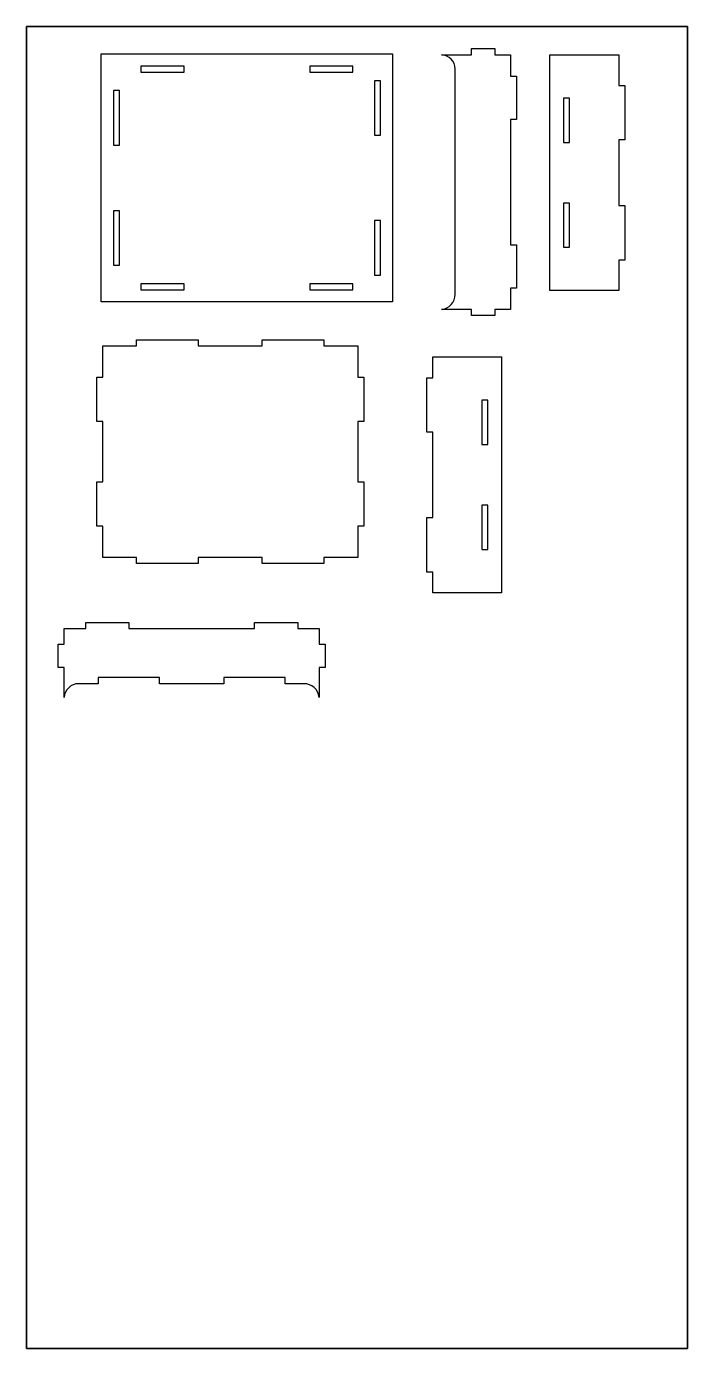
# Model space of a CAD drawing. Header units: inches. Extents: x 20 to 68, y -71 to 25.
import ezdxf

# ---------------------------------------------------------------- set-up
doc = ezdxf.new("R2010")
doc.units = ezdxf.units.IN
doc.layers.get('0').update_dxf_attribs({"linetype": 'CONTINUOUS'})

msp = doc.modelspace()

# ---------------------------------------------------------------- linework, layer by layer
for points in [[(68, -71), (20, -71), (20, 25), (68, 25)], [(20, -71), (68, -71), (68, 25), (20, 25)], [(46.577, 5), (25.423, 5), (25.423, 23), (46.577, 23)], [(28.31, 22.125), (28.31, 21.687), (31.45, 21.687), (31.45, 22.125)], [(40.568, 22.125), (40.568, 21.687), (43.707, 21.687), (43.707, 22.125)], [(63, 5.816), (58, 5.816), (58, 22.941), (63, 22.941), (63, 20.716), (63.437, 20.716), (63.437, 16.757), (63, 16.757), (63, 12), (63.437, 12), (63.437, 8.04), (63, 8.04)], [(26.318, 16.378), (26.756, 16.378), (26.756, 20.338), (26.318, 20.338)], [(45.265, 21.054), (45.265, 17.094), (45.702, 17.094), (45.702, 21.054)], [(58.994, 16.579), (59.432, 16.579), (59.432, 19.792), (58.994, 19.792)], [(26.756, 11.622), (26.318, 11.622), (26.318, 7.662), (26.756, 7.662)], [(59.432, 12.178), (58.994, 12.178), (58.994, 8.964), (59.432, 8.964)], [(45.265, 10.906), (45.265, 6.946), (45.702, 6.946), (45.702, 10.906)], [(28.31, 6.312), (28.31, 5.875), (31.45, 5.875), (31.45, 6.312)], [(43.707, 5.875), (43.707, 6.312), (40.568, 6.312), (40.568, 5.875)], [(28, -13.563), (25.54, -13.563), (25.54, -11.289), (25.102, -11.289), (25.102, -8.076), (25.54, -8.076), (25.54, -3.674), (25.102, -3.674), (25.102, -0.461), (25.54, -0.461), (25.54, 1.812), (28, 1.812), (28, 2.25), (32.466, 2.25), (32.466, 1.812), (37.126, 1.812), (37.126, 2.25), (41.592, 2.25), (41.592, 1.812), (44.052, 1.812), (44.052, -0.461), (44.489, -0.461), (44.489, -3.674), (44.052, -3.674), (44.052, -8.076), (44.489, -8.076), (44.489, -11.289), (44.052, -11.289), (44.052, -13.563), (41.592, -13.563), (41.592, -14), (37.126, -14), (37.126, -13.563), (32.466, -13.563), (32.466, -14), (28, -14)], [(49.5, 1), (54.5, 1), (54.5, -16.125), (49.5, -16.125), (49.5, -14.616), (49.062, -14.616), (49.062, -10.657), (49.5, -10.657), (49.5, -4.468), (49.062, -4.468), (49.062, -0.509), (49.5, -0.509)], [(53.506, -2.148), (53.068, -2.148), (53.068, -5.362), (53.506, -5.362)], [(53.068, -12.977), (53.506, -12.977), (53.506, -9.763), (53.068, -9.763)]]:
    msp.add_lwpolyline(points, close=True)
for points in [[(55.14, 5.995), (55.14, 4.437), (54, 4.437), (54, 4), (52.308, 4), (52.308, 4.437), (50.134, 4.437, 0.382247), (51.134, 5.554), (51.134, 21.903, 0.401003), (50.134, 22.949), (52.308, 22.949), (52.308, 23.387), (54, 23.387), (54, 22.949), (55.14, 22.949), (55.14, 21.392), (55.577, 21.392), (55.577, 18.252), (55.14, 18.252), (55.14, 9.135), (55.577, 9.135), (55.577, 5.995)], [(22.744, -23.722), (22.744, -21.547), (22.307, -21.547), (22.307, -19.856), (22.744, -19.856), (22.744, -18.716), (24.301, -18.716), (24.301, -18.278), (27.441, -18.278), (27.441, -18.716), (36.559, -18.716), (36.559, -18.278), (39.699, -18.278), (39.699, -18.716), (41.256, -18.716), (41.256, -19.856), (41.693, -19.856), (41.693, -21.547), (41.256, -21.547), (41.256, -23.722, 0.382247), (40.139, -22.722), (38.796, -22.722), (38.796, -22.284), (34.33, -22.284), (34.33, -22.722), (29.67, -22.722), (29.67, -22.284), (25.204, -22.284), (25.204, -22.722), (23.79, -22.722, 0.401003)]]:
    msp.add_lwpolyline(points, format="xyb", close=True)

doc.saveas('drawing.dxf')
